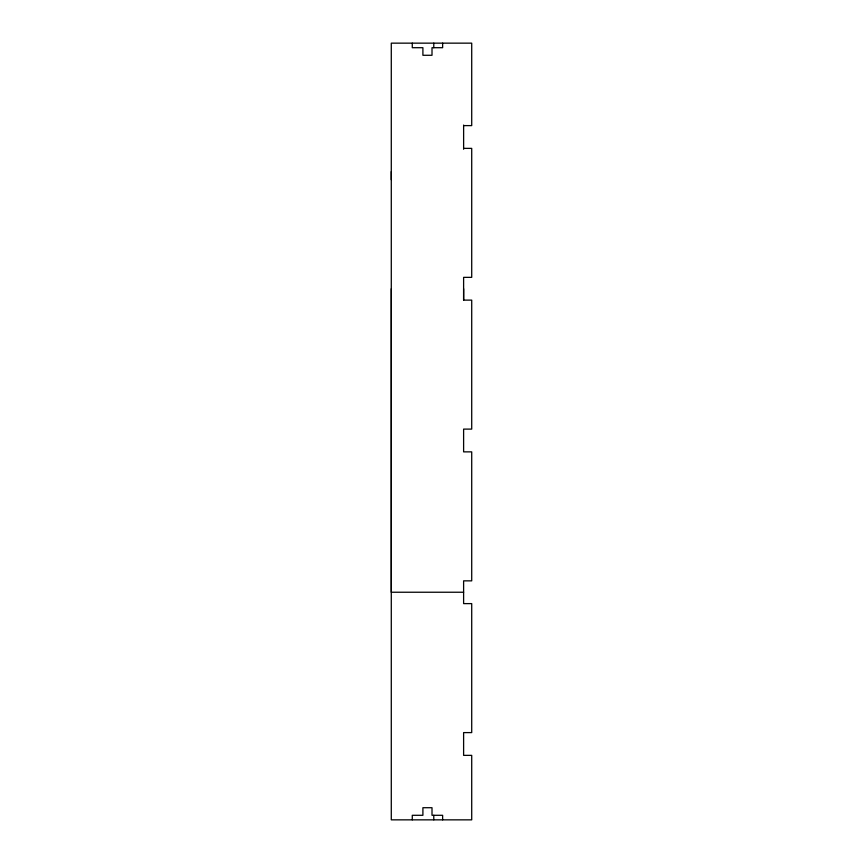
<?xml version="1.0" encoding="UTF-8"?>
<svg xmlns="http://www.w3.org/2000/svg" width="863" height="863" viewBox="0 0 863 863"><rect width="100%" height="100%" fill="white"/><g stroke="black" fill="none" stroke-linecap="round" stroke-linejoin="round"><path stroke-width="1.29" d="M391.284 288.738L391.284 592.234L463.614 592.234M391.284 179.731L391.284 171.586M463.614 125.61L471.716 125.61L471.716 43.15L391.284 43.15L391.284 819.85L471.716 819.85L471.716 755.362L463.614 755.362L463.614 732.601L471.716 732.601L471.716 603.615L463.614 603.615L463.614 580.853L471.716 580.853L471.716 451.867L463.614 451.867L463.614 429.105L471.716 429.105L471.716 300.119L463.614 300.119L463.625 288.738M463.614 148.371L471.716 148.371L471.716 277.357L463.614 277.357L463.614 300.119M463.625 125.07L463.625 149.256M442.633 43.15L442.633 47.702L432.007 47.702L432.007 55.286L422.902 55.286L422.902 47.702L412.277 47.702L412.277 43.15M442.633 819.85L442.633 815.298L432.007 815.298L432.007 807.714L422.902 807.714L422.902 815.298L412.277 815.298L412.277 819.85M433.776 43.15L433.776 47.702M433.776 815.298L433.776 819.85"/></g></svg>
